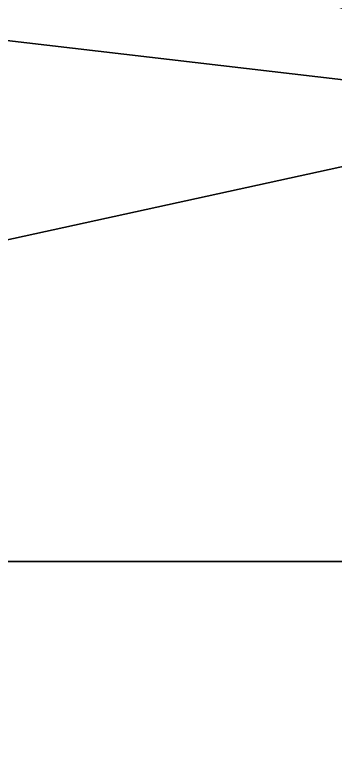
# Model space of a CAD drawing. Header units: metres. Extents: x -14.1 to 14.1, y -13.2 to 13.2.
# Drawn here: x -0.761 to -0.057, y -2.499 to -0.867 of the extents above; entities that cross this region are included whole.
import ezdxf

# ---------------------------------------------------------------- set-up
doc = ezdxf.new("R2010")
doc.units = ezdxf.units.M

msp = doc.modelspace()

# ---------------------------------------------------------------- linework, layer by layer
at = {"layer": 'facade', "color": 30}
for points in [[(0.256845, -0.942636, 18.1308), (0.300093, -0.849879, 18.1308), (-0.885217, -0.245396, 18.1308), (-1.02932, -0.554436, 18.1308)], [(-1.02932, -0.554436, 16.6459), (-0.885217, -0.245396, 16.6459), (0.300093, -0.849879, 16.6459), (0.256845, -0.942636, 16.6459)], [(-1.02932, -0.554436, 18.1308), (-1.11756, -0.88378, 18.1308), (0.230369, -1.04152, 18.1308), (0.256845, -0.942636, 18.1308)], [(0.256845, -0.942636, 16.6459), (0.230369, -1.04152, 16.6459), (-1.11756, -0.88378, 16.6459), (-1.02932, -0.554436, 16.6459)], [(-1.11756, -0.88378, 18.1308), (-1.16689, -1.44699, 18.1308), (0.221424, -1.14349, 18.1308), (0.230369, -1.04152, 18.1308)], [(0.230369, -1.04152, 16.6459), (0.221424, -1.14349, 16.6459), (-1.16689, -1.44699, 16.6459), (-1.11756, -0.88378, 16.6459)], [(0.221424, -2.0703, 18.1308), (0.221424, -1.14349, 18.1308), (-1.16689, -1.44699, 18.1308), (-1.1731, -2.0703, 18.1308)], [(-1.1731, -2.0703, 16.6459), (-1.16689, -1.44699, 16.6459), (0.221424, -1.14349, 16.6459), (0.221424, -2.0703, 16.6459)], [(-1.1731, -2.0703, 18.1308), (-1.1888, -3.63978, 18.1308), (0.221424, -2.78999, 18.1308), (0.221424, -2.0703, 18.1308)], [(0.221424, -2.0703, 16.6459), (0.221424, -2.78999, 16.6459), (-1.1888, -3.63978, 16.6459), (-1.1731, -2.0703, 16.6459)]]:
    msp.add_3dface(points, dxfattribs=at)

doc.saveas('drawing.dxf')
